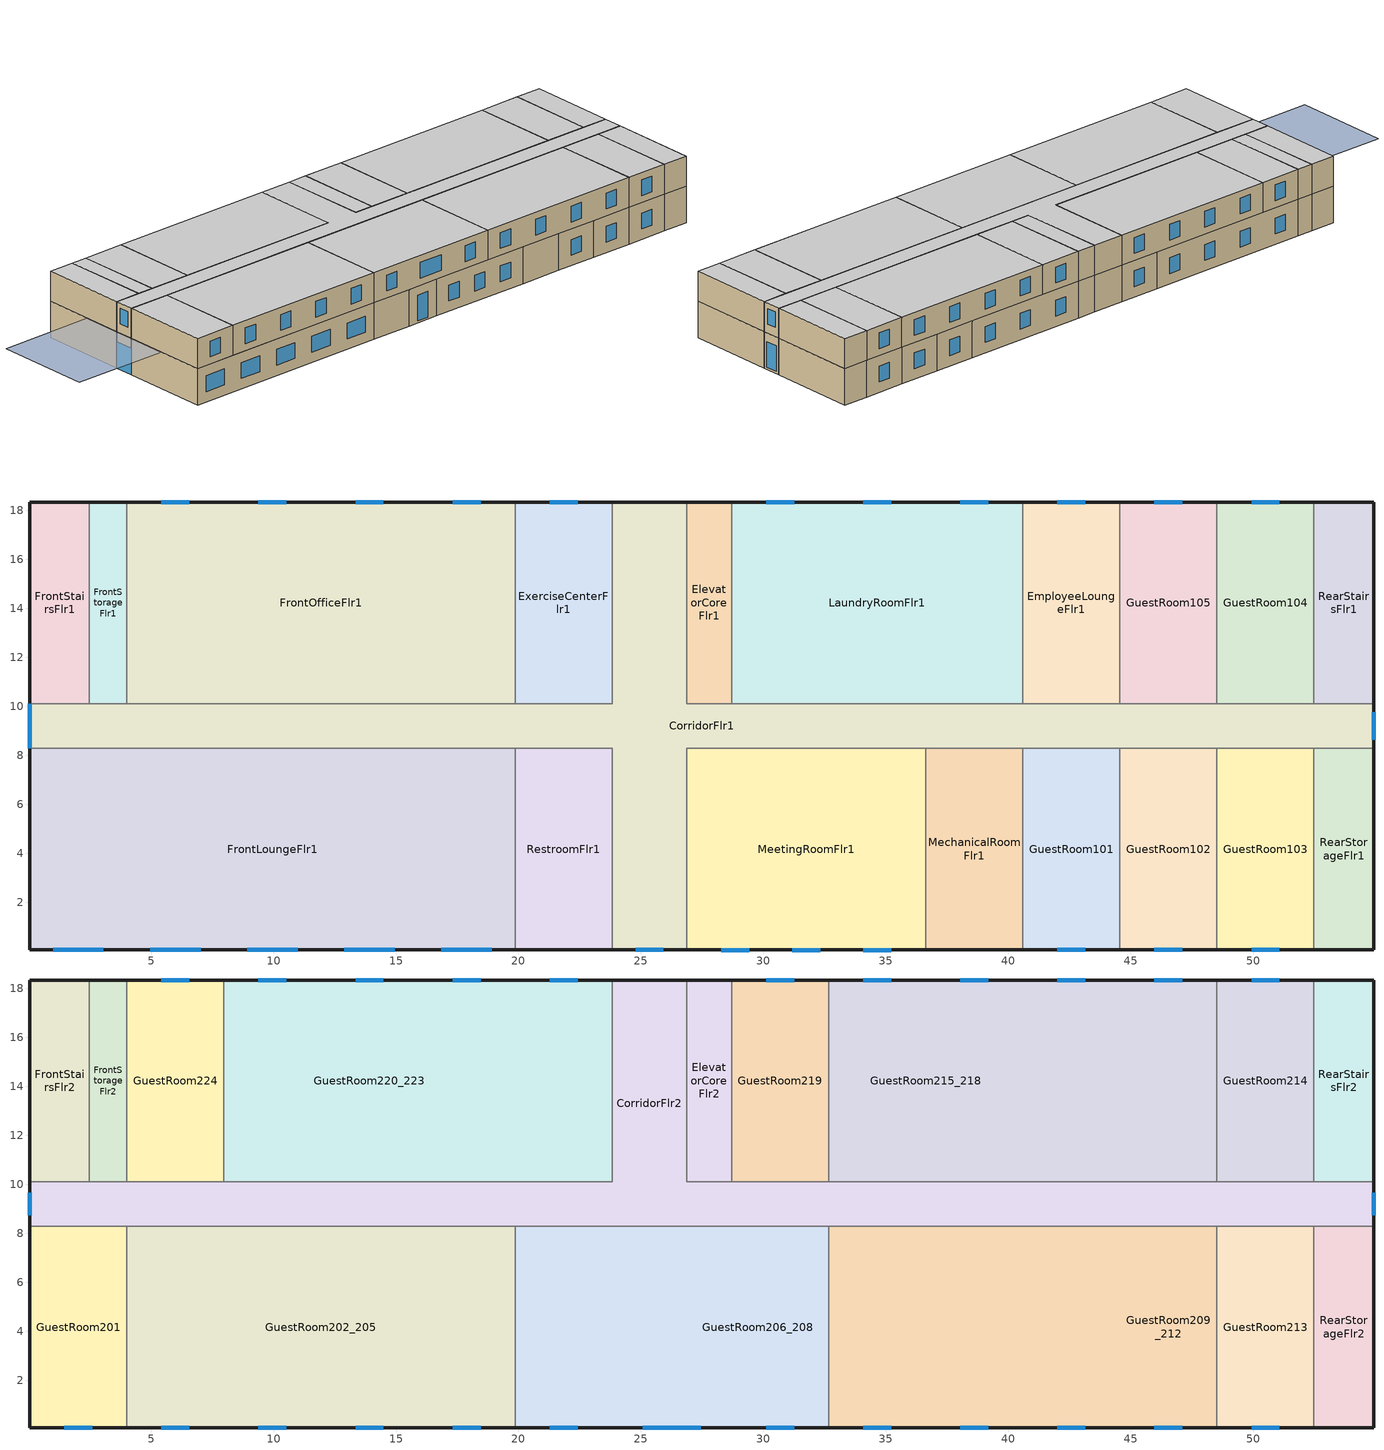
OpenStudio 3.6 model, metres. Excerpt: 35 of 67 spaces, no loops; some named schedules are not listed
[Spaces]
GuestRoom103
 floor foundation (BTAP-Grnd-Floor-Mass:U-0.678_std): 52.47,8.28 52.47,0.05 48.51,0.05 48.51,8.28 z0
 wall outside: 48.51,0.05 52.47,0.05 z0:3.35
 wall to CorridorFlr1: 52.47,8.28 48.51,8.28 z0:3.35
 wall to RearStorageFlr1: 52.47,0.05 52.47,8.28 z0:3.35
 wall to GuestRoom102: 48.51,8.28 48.51,0.05 z0:3.35
 window: 49.92,0.05 51.06,0.05 z0.95:2.4
FrontStorageFlr1
 floor foundation (BTAP-Grnd-Floor-Mass:U-0.678_std): 4.01,18.34 4.01,10.11 2.49,10.11 2.49,18.34 z0
 wall outside: 4.01,18.34 2.49,18.34 z0:3.35
 wall to FrontOfficeFlr1: 4.01,10.11 4.01,18.34 z0:3.35
 wall to CorridorFlr1: 2.49,10.11 4.01,10.11 z0:3.35
 wall to FrontStairsFlr1: 2.49,18.34 2.49,10.11 z0:3.35
CorridorFlr1
 floor foundation (BTAP-Grnd-Floor-Mass:U-0.678_std): 26.87,18.34 26.87,10.11 54.91,10.11 54.91,8.28 26.87,8.28 26.87,0.05 23.82,0.05 23.82,8.28 0.05,8.28 0.05,10.11 23.82,10.11 23.82,18.34 z0
 wall outside: 0.05,10.11 0.05,8.28 / 23.82,0.05 26.87,0.05 / 54.91,8.28 54.91,10.11 / 26.87,18.34 23.82,18.34 z0:3.35
 wall to RearStairsFlr1: 54.91,10.11 52.47,10.11 z0:3.35
 wall to FrontLoungeFlr1: 0.05,8.28 19.86,8.28 z0:3.35
 wall to GuestRoom104: 52.47,10.11 48.51,10.11 z0:3.35
 wall to LaundryRoomFlr1: 40.59,10.11 28.7,10.11 z0:3.35
 wall to MeetingRoomFlr1: 26.87,0.05 26.87,8.28 36.62,8.28 z0:3.35
 wall to ElevatorCoreFlr1: 28.7,10.11 26.87,10.11 26.87,18.34 z0:3.35
 wall to RestroomFlr1: 19.86,8.28 23.82,8.28 23.82,0.05 z0:3.35
 wall to GuestRoom102: 44.55,8.28 48.51,8.28 z0:3.35
 wall to FrontStairsFlr1: 2.49,10.11 0.05,10.11 z0:3.35
 wall to RearStorageFlr1: 52.47,8.28 54.91,8.28 z0:3.35
 wall to MechanicalRoomFlr1: 36.62,8.28 40.59,8.28 z0:3.35
 wall to ExerciseCenterFlr1: 23.82,18.34 23.82,10.11 19.86,10.11 z0:3.35
 wall to EmployeeLoungeFlr1: 44.55,10.11 40.59,10.11 z0:3.35
 wall to GuestRoom101: 40.59,8.28 44.55,8.28 z0:3.35
 wall to GuestRoom105: 48.51,10.11 44.55,10.11 z0:3.35
 wall to FrontOfficeFlr1: 19.86,10.11 4.01,10.11 z0:3.35
 window: 0.05,10.11 0.05,8.28 z0:2.44; 24.78,0.05 25.92,0.05 / 54.91,8.62 54.91,9.76 z0.19:2.55
MechanicalRoomFlr1
 floor foundation (BTAP-Grnd-Floor-Mass:U-0.678_std): 40.59,8.28 40.59,0.05 36.62,0.05 36.62,8.28 z0
 wall outside: 36.62,0.05 40.59,0.05 z0:3.35
 wall to GuestRoom101: 40.59,0.05 40.59,8.28 z0:3.35
 wall to MeetingRoomFlr1: 36.62,8.28 36.62,0.05 z0:3.35
FrontLoungeFlr1
 floor foundation (BTAP-Grnd-Floor-Mass:U-0.678_std): 19.86,8.28 19.86,0.05 0.05,0.05 0.05,8.28 z0
 wall outside: 0.05,8.28 0.05,0.05 19.86,0.05 z0:3.35
 wall to RestroomFlr1: 19.86,0.05 19.86,8.28 z0:3.35
 window: 16.85,0.05 18.91,0.05 / 12.89,0.05 14.94,0.05 / 8.93,0.05 10.98,0.05 / 1,0.05 3.06,0.05 / 4.97,0.05 7.02,0.05 z0.95:2.4
GuestRoom102
 floor foundation (BTAP-Grnd-Floor-Mass:U-0.678_std): 48.51,8.28 48.51,0.05 44.55,0.05 44.55,8.28 z0
 wall outside: 44.55,0.05 48.51,0.05 z0:3.35
 wall to GuestRoom101: 44.55,8.28 44.55,0.05 z0:3.35
 window: 45.96,0.05 47.1,0.05 z0.95:2.4
GuestRoom104
 floor foundation (BTAP-Grnd-Floor-Mass:U-0.678_std): 52.47,18.34 52.47,10.11 48.51,10.11 48.51,18.34 z0
 wall outside: 52.47,18.34 48.51,18.34 z0:3.35
 wall to GuestRoom105: 48.51,18.34 48.51,10.11 z0:3.35
 wall to RearStairsFlr1: 52.47,10.11 52.47,18.34 z0:3.35
 window: 51.06,18.34 49.92,18.34 z0.95:2.4
ExerciseCenterFlr1
 floor foundation (BTAP-Grnd-Floor-Mass:U-0.678_std): 23.82,18.34 23.82,10.11 19.86,10.11 19.86,18.34 z0
 wall outside: 23.82,18.34 19.86,18.34 z0:3.35
 wall to FrontOfficeFlr1: 19.86,18.34 19.86,10.11 z0:3.35
 window: 22.41,18.34 21.27,18.34 z0.95:2.4
FrontStairsFlr1
 floor foundation (BTAP-Grnd-Floor-Mass:U-0.678_std): 2.49,18.34 2.49,10.11 0.05,10.11 0.05,18.34 z0
 wall outside: 2.49,18.34 0.05,18.34 0.05,10.11 z0:3.35
RestroomFlr1
 floor foundation (BTAP-Grnd-Floor-Mass:U-0.678_std): 23.82,8.28 23.82,0.05 19.86,0.05 19.86,8.28 z0
 wall outside: 19.86,0.05 23.82,0.05 z0:3.35
MeetingRoomFlr1
 floor foundation (BTAP-Grnd-Floor-Mass:U-0.678_std): 36.62,8.28 36.62,0.05 26.87,0.05 26.87,8.28 z0
 wall outside: 26.87,0.05 36.62,0.05 z0:3.35
 window: 34.07,0.05 35.21,0.05 / 28.28,0.05 29.42,0.05 / 31.18,0.05 32.32,0.05 z0.95:2.4
LaundryRoomFlr1
 floor foundation (BTAP-Grnd-Floor-Mass:U-0.678_std): 40.59,18.34 40.59,10.11 28.7,10.11 28.7,18.34 z0
 wall outside: 40.59,18.34 28.7,18.34 z0:3.35
 wall to EmployeeLoungeFlr1: 40.59,10.11 40.59,18.34 z0:3.35
 wall to ElevatorCoreFlr1: 28.7,18.34 28.7,10.11 z0:3.35
 window: 39.18,18.34 38.04,18.34 / 31.25,18.34 30.11,18.34 / 35.21,18.34 34.07,18.34 z0.95:2.4
FrontOfficeFlr1
 floor foundation (BTAP-Grnd-Floor-Mass:U-0.678_std): 19.86,18.34 19.86,10.11 4.01,10.11 4.01,18.34 z0
 wall outside: 19.86,18.34 4.01,18.34 z0:3.35
 window: 14.49,18.34 13.35,18.34 / 10.52,18.34 9.39,18.34 / 18.45,18.34 17.31,18.34 / 6.56,18.34 5.42,18.34 z0.95:2.4
ElevatorCoreFlr1
 floor foundation (BTAP-Grnd-Floor-Mass:U-0.678_std): 28.7,18.34 28.7,10.11 26.87,10.11 26.87,18.34 z0
 wall outside: 28.7,18.34 26.87,18.34 z0:3.35
RearStairsFlr1
 floor foundation (BTAP-Grnd-Floor-Mass:U-0.678_std): 54.91,18.34 54.91,10.11 52.47,10.11 52.47,18.34 z0
 wall outside: 54.91,10.11 54.91,18.34 52.47,18.34 z0:3.35
EmployeeLoungeFlr1
 floor foundation (BTAP-Grnd-Floor-Mass:U-0.678_std): 44.55,18.34 44.55,10.11 40.59,10.11 40.59,18.34 z0
 wall outside: 44.55,18.34 40.59,18.34 z0:3.35
 wall to GuestRoom105: 44.55,10.11 44.55,18.34 z0:3.35
 window: 43.14,18.34 42,18.34 z0.95:2.4
RearStorageFlr1
 floor foundation (BTAP-Grnd-Floor-Mass:U-0.678_std): 54.91,8.28 54.91,0.05 52.47,0.05 52.47,8.28 z0
 wall outside: 52.47,0.05 54.91,0.05 54.91,8.28 z0:3.35
GuestRoom101
 floor foundation (BTAP-Grnd-Floor-Mass:U-0.678_std): 44.55,8.28 44.55,0.05 40.59,0.05 40.59,8.28 z0
 wall outside: 40.59,0.05 44.55,0.05 z0:3.35
 window: 42,0.05 43.14,0.05 z0.95:2.4
GuestRoom105
 floor foundation (BTAP-Grnd-Floor-Mass:U-0.678_std): 48.51,18.34 48.51,10.11 44.55,10.11 44.55,18.34 z0
 wall outside: 48.51,18.34 44.55,18.34 z0:3.35
 window: 47.1,18.34 45.96,18.34 z0.95:2.4
CorridorFlr2
 floor to CorridorFlr1: 26.87,18.34 26.87,10.11 54.91,10.11 54.91,8.28 0.05,8.28 0.05,10.11 23.82,10.11 23.82,18.34 z3.35
 wall outside: 0.05,10.11 0.05,8.28 / 54.91,8.28 54.91,10.11 / 26.87,18.34 23.82,18.34 z3.35:6.1
 wall to GuestRoom201: 0.05,8.28 4.01,8.28 z3.35:6.1
 wall to GuestRoom213: 48.51,8.28 52.47,8.28 z3.35:6.1
 wall to GuestRoom219: 32.66,10.11 28.7,10.11 z3.35:6.1
 wall to GuestRoom209_212: 32.66,8.28 48.51,8.28 z3.35:6.1
 wall to FrontStorageFlr2: 4.01,10.11 2.49,10.11 z3.35:6.1
 wall to RearStairsFlr2: 54.91,10.11 52.47,10.11 z3.35:6.1
 wall to ElevatorCoreFlr2: 28.7,10.11 26.87,10.11 26.87,18.34 z3.35:6.1
 wall to GuestRoom215_218: 48.51,10.11 32.66,10.11 z3.35:6.1
 wall to RearStorageFlr2: 52.47,8.28 54.91,8.28 z3.35:6.1
 wall to FrontStairsFlr2: 2.49,10.11 0.05,10.11 z3.35:6.1
 wall to GuestRoom206_208: 19.86,8.28 32.66,8.28 z3.35:6.1
 wall to GuestRoom220_223: 23.82,18.34 23.82,10.11 7.97,10.11 z3.35:6.1
 wall to GuestRoom202_205: 4.01,8.28 19.86,8.28 z3.35:6.1
 wall to GuestRoom224: 7.97,10.11 4.01,10.11 z3.35:6.1
 wall to GuestRoom214: 52.47,10.11 48.51,10.11 z3.35:6.1
 window: 0.05,9.66 0.05,8.73 / 54.91,8.73 54.91,9.66 z4.19:5.61
 ceiling to CorridorFlr3: 54.91,8.28 54.91,10.11 26.87,10.11 26.87,18.34 23.82,18.34 23.82,10.11 0.05,10.11 0.05,8.28 z6.1
GuestRoom201
 floor to FrontLoungeFlr1: 4.01,8.28 4.01,0.05 0.05,0.05 0.05,8.28 z3.35
 wall outside: 0.05,8.28 0.05,0.05 4.01,0.05 z3.35:6.1
 wall to GuestRoom202_205: 4.01,0.05 4.01,8.28 z3.35:6.1
 window: 1.46,0.05 2.6,0.05 z4:5.45
 ceiling to GuestRoom301: 4.01,0.05 4.01,8.28 0.05,8.28 0.05,0.05 z6.1
GuestRoom220_223
 floor to FrontOfficeFlr1: 19.86,18.34 19.86,10.11 7.97,10.11 7.97,18.34 z3.35
 floor to ExerciseCenterFlr1: 23.82,18.34 23.82,10.11 19.86,10.11 19.86,18.34 z3.35
 wall outside: 23.82,18.34 7.97,18.34 z3.35:6.1
 wall to GuestRoom224: 7.97,18.34 7.97,10.11 z3.35:6.1
 window: 22.41,18.34 21.27,18.34 / 18.45,18.34 17.31,18.34 / 14.49,18.34 13.35,18.34 / 10.52,18.34 9.39,18.34 z4:5.45
 ceiling to GuestRoom320_323: 23.82,10.11 23.82,18.34 7.97,18.34 7.97,10.11 z6.1
GuestRoom202_205
 floor to FrontLoungeFlr1: 19.86,8.28 19.86,0.05 4.01,0.05 4.01,8.28 z3.35
 wall outside: 4.01,0.05 19.86,0.05 z3.35:6.1
 wall to GuestRoom206_208: 19.86,0.05 19.86,8.28 z3.35:6.1
 window: 17.31,0.05 18.45,0.05 / 9.39,0.05 10.52,0.05 / 13.35,0.05 14.49,0.05 / 5.42,0.05 6.56,0.05 z4:5.45
 ceiling to GuestRoom302_305: 19.86,0.05 19.86,8.28 4.01,8.28 4.01,0.05 z6.1
GuestRoom219
 floor to LaundryRoomFlr1: 32.66,18.34 32.66,10.11 28.7,10.11 28.7,18.34 z3.35
 wall outside: 32.66,18.34 28.7,18.34 z3.35:6.1
 wall to GuestRoom215_218: 32.66,10.11 32.66,18.34 z3.35:6.1
 wall to ElevatorCoreFlr2: 28.7,18.34 28.7,10.11 z3.35:6.1
 window: 31.25,18.34 30.11,18.34 z4:5.45
 ceiling to GuestRoom319: 32.66,10.11 32.66,18.34 28.7,18.34 28.7,10.11 z6.1
GuestRoom215_218
 floor to EmployeeLoungeFlr1: 44.55,18.34 44.55,10.11 40.59,10.11 40.59,18.34 z3.35
 floor to LaundryRoomFlr1: 40.59,18.34 40.59,10.11 32.66,10.11 32.66,18.34 z3.35
 floor to GuestRoom105: 48.51,18.34 48.51,10.11 44.55,10.11 44.55,18.34 z3.35
 wall outside: 48.51,18.34 32.66,18.34 z3.35:6.1
 wall to GuestRoom214: 48.51,10.11 48.51,18.34 z3.35:6.1
 window: 43.14,18.34 42,18.34 / 39.18,18.34 38.04,18.34 / 47.1,18.34 45.96,18.34 / 35.21,18.34 34.07,18.34 z4:5.45
 ceiling to GuestRoom315_318: 48.51,10.11 48.51,18.34 32.66,18.34 32.66,10.11 z6.1
GuestRoom213
 floor to GuestRoom103: 52.47,8.28 52.47,0.05 48.51,0.05 48.51,8.28 z3.35
 wall outside: 48.51,0.05 52.47,0.05 z3.35:6.1
 wall to GuestRoom209_212: 48.51,8.28 48.51,0.05 z3.35:6.1
 wall to RearStorageFlr2: 52.47,0.05 52.47,8.28 z3.35:6.1
 window: 49.92,0.05 51.06,0.05 z4:5.45
 ceiling to GuestRoom313: 52.47,0.05 52.47,8.28 48.51,8.28 48.51,0.05 z6.1
FrontStorageFlr2
 floor to FrontStorageFlr1: 4.01,18.34 4.01,10.11 2.49,10.11 2.49,18.34 z3.35
 wall outside: 4.01,18.34 2.49,18.34 z3.35:6.1
 wall to FrontStairsFlr2: 2.49,18.34 2.49,10.11 z3.35:6.1
 wall to GuestRoom224: 4.01,10.11 4.01,18.34 z3.35:6.1
 ceiling to FrontStorageFlr3: 4.01,10.11 4.01,18.34 2.49,18.34 2.49,10.11 z6.1
GuestRoom206_208
 floor to RestroomFlr1: 23.82,8.28 23.82,0.05 19.86,0.05 19.86,8.28 z3.35
 floor to CorridorFlr1: 26.87,8.28 26.87,0.05 23.82,0.05 23.82,8.28 z3.35
 floor to MeetingRoomFlr1: 32.66,8.28 32.66,0.05 26.87,0.05 26.87,8.28 z3.35
 wall outside: 19.86,0.05 32.66,0.05 z3.35:6.1
 wall to GuestRoom209_212: 32.66,0.05 32.66,8.28 z3.35:6.1
 window: 25.08,0.05 27.44,0.05 / 21.27,0.05 22.41,0.05 / 30.11,0.05 31.25,0.05 z4:5.45
 ceiling to GuestRoom306_308: 32.66,0.05 32.66,8.28 19.86,8.28 19.86,0.05 z6.1
RearStorageFlr2
 floor to RearStorageFlr1: 54.91,8.28 54.91,0.05 52.47,0.05 52.47,8.28 z3.35
 wall outside: 52.47,0.05 54.91,0.05 54.91,8.28 z3.35:6.1
 ceiling to RearStorageFlr3: 54.91,0.05 54.91,8.28 52.47,8.28 52.47,0.05 z6.1
ElevatorCoreFlr2
 floor to ElevatorCoreFlr1: 28.7,18.34 28.7,10.11 26.87,10.11 26.87,18.34 z3.35
 wall outside: 28.7,18.34 26.87,18.34 z3.35:6.1
 ceiling to ElevatorCoreFlr3: 28.7,10.11 28.7,18.34 26.87,18.34 26.87,10.11 z6.1
GuestRoom224
 floor to FrontOfficeFlr1: 7.97,18.34 7.97,10.11 4.01,10.11 4.01,18.34 z3.35
 wall outside: 7.97,18.34 4.01,18.34 z3.35:6.1
 window: 6.56,18.34 5.42,18.34 z4:5.45
 ceiling to GuestRoom324: 7.97,10.11 7.97,18.34 4.01,18.34 4.01,10.11 z6.1
RearStairsFlr2
 floor to RearStairsFlr1: 54.91,18.34 54.91,10.11 52.47,10.11 52.47,18.34 z3.35
 wall outside: 54.91,10.11 54.91,18.34 52.47,18.34 z3.35:6.1
 wall to GuestRoom214: 52.47,18.34 52.47,10.11 z3.35:6.1
 ceiling to RearStairsFlr3: 54.91,10.11 54.91,18.34 52.47,18.34 52.47,10.11 z6.1
FrontStairsFlr2
 floor to FrontStairsFlr1: 2.49,18.34 2.49,10.11 0.05,10.11 0.05,18.34 z3.35
 wall outside: 2.49,18.34 0.05,18.34 0.05,10.11 z3.35:6.1
 ceiling to FrontStairsFlr3: 2.49,10.11 2.49,18.34 0.05,18.34 0.05,10.11 z6.1
GuestRoom209_212
 floor to GuestRoom102: 48.51,8.28 48.51,0.05 44.55,0.05 44.55,8.28 z3.35
 floor to GuestRoom101: 44.55,8.28 44.55,0.05 40.59,0.05 40.59,8.28 z3.35
 floor to MeetingRoomFlr1: 36.62,8.28 36.62,0.05 32.66,0.05 32.66,8.28 z3.35
 floor to MechanicalRoomFlr1: 40.59,8.28 40.59,0.05 36.62,0.05 36.62,8.28 z3.35
 wall outside: 32.66,0.05 48.51,0.05 z3.35:6.1
 window: 34.07,0.05 35.21,0.05 / 38.04,0.05 39.18,0.05 / 45.96,0.05 47.1,0.05 / 42,0.05 43.14,0.05 z4:5.45
 ceiling to GuestRoom309_312: 48.51,0.05 48.51,8.28 32.66,8.28 32.66,0.05 z6.1
GuestRoom214
 floor to GuestRoom104: 52.47,18.34 52.47,10.11 48.51,10.11 48.51,18.34 z3.35
 wall outside: 52.47,18.34 48.51,18.34 z3.35:6.1
 window: 51.06,18.34 49.92,18.34 z4:5.45
 ceiling to GuestRoom314: 52.47,10.11 52.47,18.34 48.51,18.34 48.51,10.11 z6.1
shading: 0,4.57 0,13.72 -9.14,13.72 -9.14,4.57 z3.35
[Site]
Calgary Intl AP_AB_CAN: Latitude {deg}=51.114; Longitude {deg}=-114.02; Time Zone {hr}=-7; Elevation {m}=1084.1; Terrain=Suburbs
[Building]
SmallHotel: North Axis {deg}=180; Default Construction Set=BTAP-Mass at hdd = 5000.0; Standards Number of Stories=4; Standards Number of Above Ground Stories=4; Standards Template=BTAPPRE1980; Standards Building Type=SmallHotel
[Site:WaterMainsTemperature]
Calculation Method=Correlation; Annual Average Outdoor Air Temperature {C}=5; Maximum Difference In Monthly Average Outdoor Air Temperatures {deltaC}=23.3
[Site:GroundTemperature:BuildingSurface]
19.527, 19.502, 19.536, 19.598, 20.002, 21.64, 22.225, 22.375, 21.449, 20.121, 19.802, 19.633
[SizingPeriod:DesignDay] Barometric Pressure {Pa}=88961; Rain Indicator=No; Snow Indicator=No; Day of Month=21; Daylight Saving Time Indicator=No; Humidity Condition Type=Wetbulb; Dry-Bulb Temperature Range Modifier Type=DefaultMultipliers
Name | Maximum Dry-Bulb Temperature {C} | Daily Dry-Bulb Temperature Range {deltaC} | Wind Speed {m/s} | Wind Direction {deg} | Month | Day Type | Wetbulb or DewPoint at Maximum Dry-Bulb {C} | Solar Model Indicator | ASHRAE Clear Sky Optical Depth for Beam Irradiance | ASHRAE Clear Sky Optical Depth for Diffuse Irradiance | Sky Clearness
Calgary Intl AP Ann Clg .4% Condns DB=>MWB | 28.5 | 12.1 | 4.5 | 160 | 7 | SummerDesignDay | 16.1 | ASHRAETau | 0.339 | 2.421
Calgary Intl AP Ann Htg 99.6% Condns DB | -28.5 | 0 | 2.9 | 200 | 1 | WinterDesignDay | -28.5 | ASHRAEClearSky |  |  | 0
[Material:NoMass] Roughness=Smooth; Thermal Absorptance=0.9; Solar Absorptance=0.7
Name | Thermal Resistance {m2-K/W} | Visible Absorptance
Typical Carpet Pad; Typical Carpet Pad 1 | 0.21648 | 0.8
Typical Insulation 1 | 0.00118045 | 0.7
Typical Insulation 2 | 1.02439 | 0.7
Typical Insulation 3 | 4.40527 | 0.7
Typical Carpet Pad 2; Typical Carpet Pad 3; Typical Carpet Pad 4 | 1.40895 | 0.8
Typical Insulation 4 | 0.338965 | 0.7
Typical Insulation 5 | 0.338983 | 0.7
[Material]
Name | Roughness | Thickness {m} | Conductivity {W/m-K} | Density {kg/m3} | Specific Heat {J/kg-K} | Thermal Absorptance | Solar Absorptance | Visible Absorptance
G05 25mm wood | MediumSmooth | 0.0254 | 0.15 | 608 | 1630 | 0.9 | 0.5 | 0.5
100mm Normalweight concrete floor 1 | MediumSmooth | 0.1016 | 2.31 | 2322 | 832
G01 13mm gypsum board 1 | Smooth | 0.0127 | 0.16 | 800 | 1090 | 0.9 | 0.7 | 0.5
4 in. Normalweight Concrete Floor 1 | MediumRough | 0.1016 | 2.31 | 2322 | 832 | 0.9 | 0.7 | 0.7
1IN Stucco 1 | Smooth | 0.0253 | 0.6918 | 1858 | 837 | 0.9 | 0.7 | 0.92
8IN CONCRETE HW RefBldg 1 | Rough | 0.2032 | 1.311 | 2240 | 836.8 | 0.9 | 0.7 | 0.7
1/2IN Gypsum 1 | Smooth | 0.0127 | 0.16 | 784.9 | 830 | 0.9 | 0.4 | 0.4
Metal Roof Surface 1; F08 Metal surface 1 | Smooth | 0.0008 | 45.28 | 7824 | 500 | 0.9 | 0.7 | 0.7
6 in. Normalweight Concrete Floor 1; 6 in. Normalweight Concrete Floor 2; 6 in. Normalweight Concrete Floor 3 | MediumRough | 0.1524 | 2.31 | 2322 | 832 | 0.9 | 0.7 | 0.7
Expanded Polystyrene | MediumSmooth | 0.0408596 | 0.029 | 29 | 1210
[Construction]
BTAP-Int-Partition; BTAP-Int-Door: G05 25mm wood
BTAP-Int-Floor: 100mm Normalweight concrete floor 1, Typical Carpet Pad
BTAP-Int-Wall: G01 13mm gypsum board 1, G01 13mm gypsum board 1
BTAP-Int-Ceiling: Typical Carpet Pad, 100mm Normalweight concrete floor 1
BTAP-Int-Window: SimpleGlazing
BTAP-Ext-Floor-Mass:U-3.822: Typical Insulation 1, 4 in. Normalweight Concrete Floor 1, Typical Carpet Pad 1
BTAP-Ext-Wall-Mass:U-0.772: 1IN Stucco 1, 8IN CONCRETE HW RefBldg 1, Typical Insulation 2, 1/2IN Gypsum 1
BTAP-Ext-Roof-Metal:U-0.227: Metal Roof Surface 1, Typical Insulation 3
BTAP-Grnd-Floor-Mass:U-0.678: 6 in. Normalweight Concrete Floor 1, Typical Carpet Pad 2
BTAP-Grnd-Wall-Mass:U-0.678: 6 in. Normalweight Concrete Floor 2, Typical Carpet Pad 3
BTAP-Grnd-Roof-Mass:U-0.678: 6 in. Normalweight Concrete Floor 3, Typical Carpet Pad 4
BTAP-Ext-FixedWindow:U=0.295 SHGC=0.490; BTAP-Ext-GlassDoors:U=0.295 SHGC=0.490; BTAP-Ext-Skylights:U=0.295 SHGC=0.490; BTAP-Ext-DaylightDomes:U=0.295 SHGC=0.490; BTAP-Ext-DaylightDiffuser:U=0.295 SHGC=0.490: SimpleGlazing:U=0.295 SHGC=0.490
BTAP-Ext-Door:U-2.95: F08 Metal surface 1, Typical Insulation 4
BTAP-Ext-OverHeadDoor:U-2.95: Typical Insulation 5
BTAP-Grnd-Floor-Mass:U-0.678_std: 6 in. Normalweight Concrete Floor 1, Expanded Polystyrene
[DefaultConstructionSet]
BTAP-Mass at hdd = 5000.0: Default Exterior Surface Constructions=BTAP-Mass at hdd = 5000.0; Default Interior Surface Constructions=Default Surface Constructions 2; Default Ground Contact Surface Constructions=BTAP-Mass at hdd = 5000.0 1; Default Exterior SubSurface Constructions=BTAP-Mass at hdd = 5000.0; Default Interior SubSurface Constructions=Default Sub Surface Constructions 2; Interior Partition Construction=BTAP-Int-Partition
[DefaultSurfaceConstructions]
Name | Floor Construction | Wall Construction | Roof Ceiling Construction
Default Surface Constructions 2 | BTAP-Int-Floor | BTAP-Int-Wall | BTAP-Int-Ceiling
BTAP-Mass at hdd = 5000.0 | BTAP-Ext-Floor-Mass:U-3.822 | BTAP-Ext-Wall-Mass:U-0.772 | BTAP-Ext-Roof-Metal:U-0.227
BTAP-Mass at hdd = 5000.0 1 | BTAP-Grnd-Floor-Mass:U-0.678 | BTAP-Grnd-Wall-Mass:U-0.678 | BTAP-Grnd-Roof-Mass:U-0.678
[DefaultSubSurfaceConstructions]
Name | Fixed Window Construction | Operable Window Construction | Door Construction | Glass Door Construction | Overhead Door Construction | Skylight Construction | Tubular Daylight Dome Construction | Tubular Daylight Diffuser Construction
Default Sub Surface Constructions 2 | BTAP-Int-Window | BTAP-Int-Window | BTAP-Int-Door
BTAP-Mass at hdd = 5000.0 | BTAP-Ext-FixedWindow:U=0.295 SHGC=0.490 | BTAP-Ext-FixedWindow:U=0.295 SHGC=0.490 | BTAP-Ext-Door:U-2.95 | BTAP-Ext-GlassDoors:U=0.295 SHGC=0.490 | BTAP-Ext-OverHeadDoor:U-2.95 | BTAP-Ext-Skylights:U=0.295 SHGC=0.490 | BTAP-Ext-DaylightDomes:U=0.295 SHGC=0.490 | BTAP-Ext-DaylightDiffuser:U=0.295 SHGC=0.490
[WindowMaterial:SimpleGlazingSystem] Solar Heat Gain Coefficient=0.49; Visible Transmittance=0.21
Name | U-Factor {W/m2-K}
SimpleGlazing | 2.2
SimpleGlazing:U=0.295 SHGC=0.490 | 2.95
[Space] Volume {m3}=Autocalculate
Name | Space Type | Building Story | Thermal Zone
GuestRoom103 | Space Function Hway lodging - rooms | BuildingStory1 | DU_BT=Space Function_ST=Hway lodging - rooms_FL=BuildingStory1_SCHF
GuestRoom209_212 | Space Function Hway lodging - rooms | BuildingStory2 | DU_BT=Space Function_ST=Hway lodging - rooms_FL=BuildingStory2_SCHF 3
CorridorFlr2 | Space Function Corr. >= 2.4m wide-sch-F | BuildingStory2 | WILD_ST=Corr. >= 2.4m wide-sch-F_FL=BuildingStory2_SCH=F
FrontStairsFlr2 | Space Function Stairway-sch-F | BuildingStory2 | WILD_ST=Stairway-sch-F_FL=BuildingStory2_SCH=F 1
FrontStorageFlr1 | Space Function Storage area - occsens | BuildingStory1 | ALL_ST=Storage area - occsens_FL=BuildingStory1_SCH=E 1
GuestRoom105 | Space Function Hway lodging - rooms | BuildingStory1 | DU_BT=Space Function_ST=Hway lodging - rooms_FL=BuildingStory1_SCHF 1
CorridorFlr1 | Space Function Corr. >= 2.4m wide-sch-F | BuildingStory1 | WILD_ST=Corr. >= 2.4m wide-sch-F_FL=BuildingStory1_SCH=F 1
GuestRoom224 | Space Function Hway lodging - rooms | BuildingStory2 | DU_BT=Space Function_ST=Hway lodging - rooms_FL=BuildingStory2_SCHF 2
MechanicalRoomFlr1 | Space Function Electrical/Mechanical-sch-F | BuildingStory1 | WILD_ST=Electrical/Mechanical-sch-F_FL=BuildingStory1_SCH=F
GuestRoom215_218 | Space Function Hway lodging - rooms | BuildingStory2 | DU_BT=Space Function_ST=Hway lodging - rooms_FL=BuildingStory2_SCHF 1
GuestRoom201 | Space Function Hway lodging - rooms | BuildingStory2 | DU_BT=Space Function_ST=Hway lodging - rooms_FL=BuildingStory2_SCHF 6
ElevatorCoreFlr1 | Space Function Corr. >= 2.4m wide-sch-F | BuildingStory1 | WILD_ST=Corr. >= 2.4m wide-sch-F_FL=BuildingStory1_SCH=F
GuestRoom220_223 | Space Function Hway lodging - rooms | BuildingStory2 | DU_BT=Space Function_ST=Hway lodging - rooms_FL=BuildingStory2_SCHF 4
FrontLoungeFlr1 | Space Function Hotel/Motel - lobby | BuildingStory1 | ALL_ST=Hotel/Motel - lobby_FL=BuildingStory1_SCH=H
GuestRoom101 | Space Function Hway lodging - rooms | BuildingStory1 | DU_BT=Space Function_ST=Hway lodging - rooms_FL=BuildingStory1_SCHF 2
GuestRoom102 | Space Function Hway lodging - rooms | BuildingStory1 | DU_BT=Space Function_ST=Hway lodging - rooms_FL=BuildingStory1_SCHF 3
GuestRoom202_205 | Space Function Hway lodging - rooms | BuildingStory2 | DU_BT=Space Function_ST=Hway lodging - rooms_FL=BuildingStory2_SCHF 5
GuestRoom104 | Space Function Hway lodging - rooms | BuildingStory1 | DU_BT=Space Function_ST=Hway lodging - rooms_FL=BuildingStory1_SCHF 4
ExerciseCenterFlr1 | Space Function Gym - fitness | BuildingStory1 | ALL_ST=Gym - fitness_FL=BuildingStory1_SCH=B
FrontStairsFlr1 | Space Function Stairway-sch-F | BuildingStory1 | WILD_ST=Stairway-sch-F_FL=BuildingStory1_SCH=F
RestroomFlr1 | Space Function Washroom-sch-F | BuildingStory1 | WET_ST=Washroom-sch-F_FL=BuildingStory1_SCHF
GuestRoom219 | Space Function Hway lodging - rooms | BuildingStory2 | DU_BT=Space Function_ST=Hway lodging - rooms_FL=BuildingStory2_SCHF 7
GuestRoom213 | Space Function Hway lodging - rooms | BuildingStory2 | DU_BT=Space Function_ST=Hway lodging - rooms_FL=BuildingStory2_SCHF 8
MeetingRoomFlr1 | Space Function Conf./meet./multi-purpose | BuildingStory1 | ALL_ST=Conf./meet./multi-purpose_FL=BuildingStory1_SCH=C
RearStorageFlr2 | Space Function Storage area - occsens | BuildingStory2 | ALL_ST=Storage area - occsens_FL=BuildingStory2_SCH=E
FrontStorageFlr2 | Space Function Storage area - occsens | BuildingStory2 | ALL_ST=Storage area - occsens_FL=BuildingStory2_SCH=E 1
RearStairsFlr1 | Space Function Stairway-sch-F | BuildingStory1 | WILD_ST=Stairway-sch-F_FL=BuildingStory1_SCH=F 1
GuestRoom206_208 | Space Function Hway lodging - rooms | BuildingStory2 | DU_BT=Space Function_ST=Hway lodging - rooms_FL=BuildingStory2_SCHF 9
ElevatorCoreFlr2 | Space Function Corr. >= 2.4m wide-sch-F | BuildingStory2 | WILD_ST=Corr. >= 2.4m wide-sch-F_FL=BuildingStory2_SCH=F 1
RearStorageFlr1 | Space Function Storage area - occsens | BuildingStory1 | ALL_ST=Storage area - occsens_FL=BuildingStory1_SCH=E 2
LaundryRoomFlr1 | Space Function Storage area - occsens | BuildingStory1 | ALL_ST=Storage area - occsens_FL=BuildingStory1_SCH=E
FrontOfficeFlr1 | Space Function Office - enclosed | BuildingStory1 | ALL_ST=Office - enclosed_FL=BuildingStory1_SCH=A
EmployeeLoungeFlr1 | Space Function Lounge/recreation | BuildingStory1 | ALL_ST=Lounge/recreation_FL=BuildingStory1_SCH=B
RearStairsFlr2 | Space Function Stairway-sch-F | BuildingStory2 | WILD_ST=Stairway-sch-F_FL=BuildingStory2_SCH=F
GuestRoom214 | Space Function Hway lodging - rooms | BuildingStory2 | DU_BT=Space Function_ST=Hway lodging - rooms_FL=BuildingStory2_SCHF
[BuildingStory]
BuildingStory1; BuildingStory2
[SpaceType] Standards Building Type=Space Function
Name | Default Schedule Set | Design Specification Outdoor Air Object | Standards Space Type
Space Function Conf./meet./multi-purpose | Space Function Conf./meet./multi-purpose Schedule Set | Space Function Conf./meet./multi-purpose Ventilation | Conf./meet./multi-purpose
Space Function Corr. >= 2.4m wide-sch-F | Space Function Corr. >= 2.4m wide-sch-F Schedule Set | Space Function Corr. >= 2.4m wide-sch-F Ventilation | Corr. >= 2.4m wide-sch-F
Space Function Lounge/recreation | Space Function Lounge/recreation Schedule Set | Space Function Lounge/recreation Ventilation | Lounge/recreation
Space Function Gym - fitness | Space Function Gym - fitness Schedule Set | Space Function Gym - fitness Ventilation | Gym - fitness
Space Function Hotel/Motel - lobby | Space Function Hotel/Motel - lobby Schedule Set | Space Function Hotel/Motel - lobby Ventilation | Hotel/Motel - lobby
Space Function Office - enclosed | Space Function Office - enclosed Schedule Set | Space Function Office - enclosed Ventilation | Office - enclosed
Space Function Stairway-sch-F | Space Function Stairway-sch-F Schedule Set | Space Function Stairway-sch-F Ventilation | Stairway-sch-F
Space Function Storage area - occsens | Space Function Storage area - occsens Schedule Set | Space Function Storage area - occsens Ventilation | Storage area - occsens
Space Function Hway lodging - rooms | Space Function Hway lodging - rooms Schedule Set | Space Function Hway lodging - rooms Ventilation | Hway lodging - rooms
Space Function Electrical/Mechanical-sch-F | Space Function Electrical/Mechanical-sch-F Schedule Set | Space Function Electrical/Mechanical-sch-F Ventilation | Electrical/Mechanical-sch-F
Space Function Washroom-sch-F | Space Function Washroom-sch-F Schedule Set | Space Function Washroom-sch-F Ventilation | Washroom-sch-F
[People:Definition] Number of People Calculation Method=People/Area; Fraction Radiant=0.3
Name | People per Space Floor Area {person/m2}
Space Function Conf./meet./multi-purpose People Definition; Space Function Gym - fitness People Definition | 0.199993
Space Function Corr. >= 2.4m wide-sch-F People Definition; Space Function Storage area - occsens People Definition | 0.0100104
Space Function Electrical/Mechanical-sch-F People Definition; Space Function Stairway-sch-F People Definition | 0.0049514
Space Function Hotel/Motel - lobby People Definition; Space Function Lounge/recreation People Definition | 0.0999967
Space Function Hway lodging - rooms People Definition | 0.0400417
Space Function Office - enclosed People Definition | 0.0500522
Space Function Washroom-sch-F People Definition | 0.0333681
[People] Work Efficiency Schedule=Work Efficiency Schedule; Clothing Insulation Schedule=Clothing Schedule; Air Velocity Schedule=Air Velocity Schedule; Multiplier=1
Name | People Definition | Space or SpaceType
Space Function Conf./meet./multi-purpose People | Space Function Conf./meet./multi-purpose People Definition | Space Function Conf./meet./multi-purpose
Space Function Corr. >= 2.4m wide-sch-F People | Space Function Corr. >= 2.4m wide-sch-F People Definition | Space Function Corr. >= 2.4m wide-sch-F
Space Function Electrical/Mechanical-sch-F People | Space Function Electrical/Mechanical-sch-F People Definition | Space Function Electrical/Mechanical-sch-F
Space Function Gym - fitness People | Space Function Gym - fitness People Definition | Space Function Gym - fitness
Space Function Hotel/Motel - lobby People | Space Function Hotel/Motel - lobby People Definition | Space Function Hotel/Motel - lobby
Space Function Hway lodging - rooms People | Space Function Hway lodging - rooms People Definition | Space Function Hway lodging - rooms
Space Function Lounge/recreation People | Space Function Lounge/recreation People Definition | Space Function Lounge/recreation
Space Function Office - enclosed People | Space Function Office - enclosed People Definition | Space Function Office - enclosed
Space Function Stairway-sch-F People | Space Function Stairway-sch-F People Definition | Space Function Stairway-sch-F
Space Function Storage area - occsens People | Space Function Storage area - occsens People Definition | Space Function Storage area - occsens
Space Function Washroom-sch-F People | Space Function Washroom-sch-F People Definition | Space Function Washroom-sch-F
[Lights:Definition] Design Level Calculation Method=Watts/Area; Fraction Radiant=0.5; Fraction Visible=0.2
Name | Watts per Space Floor Area {W/m2}
Space Function Conf./meet./multi-purpose Lights Definition | 11.8799
Space Function Corr. >= 2.4m wide-sch-F Lights Definition | 7.09994
Space Function Electrical/Mechanical-sch-F Lights Definition | 13.2999
Space Function Gym - fitness Lights Definition | 9.79992
Space Function Hotel/Motel - lobby Lights Definition | 11.3999
Space Function Hway lodging - rooms Lights Definition | 8.09993
Space Function Lounge/recreation Lights Definition | 8.45993
Space Function Office - enclosed Lights Definition | 11.8999
Space Function Stairway-sch-F Lights Definition | 7.39994
Space Function Storage area - occsens Lights Definition | 6.11995
Space Function Washroom-sch-F Lights Definition | 9.44992
[Lights] Fraction Replaceable=1
Name | Lights Definition | Space or SpaceType
Space Function Conf./meet./multi-purpose Lights | Space Function Conf./meet./multi-purpose Lights Definition | Space Function Conf./meet./multi-purpose
Space Function Corr. >= 2.4m wide-sch-F Lights | Space Function Corr. >= 2.4m wide-sch-F Lights Definition | Space Function Corr. >= 2.4m wide-sch-F
Space Function Electrical/Mechanical-sch-F Lights | Space Function Electrical/Mechanical-sch-F Lights Definition | Space Function Electrical/Mechanical-sch-F
Space Function Gym - fitness Lights | Space Function Gym - fitness Lights Definition | Space Function Gym - fitness
Space Function Hotel/Motel - lobby Lights | Space Function Hotel/Motel - lobby Lights Definition | Space Function Hotel/Motel - lobby
Space Function Hway lodging - rooms Lights | Space Function Hway lodging - rooms Lights Definition | Space Function Hway lodging - rooms
Space Function Lounge/recreation Lights | Space Function Lounge/recreation Lights Definition | Space Function Lounge/recreation
Space Function Office - enclosed Lights | Space Function Office - enclosed Lights Definition | Space Function Office - enclosed
Space Function Stairway-sch-F Lights | Space Function Stairway-sch-F Lights Definition | Space Function Stairway-sch-F
Space Function Storage area - occsens Lights | Space Function Storage area - occsens Lights Definition | Space Function Storage area - occsens
Space Function Washroom-sch-F Lights | Space Function Washroom-sch-F Lights Definition | Space Function Washroom-sch-F
[ElectricEquipment:Definition] Design Level Calculation Method=Watts/Area; Fraction Radiant=0.5
Name | Watts per Space Floor Area {W/m2}
Space Function Conf./meet./multi-purpose Elec Equip Definition; Space Function Electrical/Mechanical-sch-F Elec Equip Definition; Space Function Gym - fitness Elec Equip Definition; Space Function Lounge/recreation Elec Equip Definition; Space Function Storage area - occsens Elec Equip Definition; Space Function Washroom-sch-F Elec Equip Definition | 0.999992
Space Function Hotel/Motel - lobby Elec Equip Definition; Space Function Hway lodging - rooms Elec Equip Definition | 2.49998
Space Function Office - enclosed Elec Equip Definition | 7.49994
[ElectricEquipment]
Name | Electric Equipment Definition | Space or SpaceType
Space Function Conf./meet./multi-purpose Elec Equip | Space Function Conf./meet./multi-purpose Elec Equip Definition | Space Function Conf./meet./multi-purpose
Space Function Electrical/Mechanical-sch-F Elec Equip | Space Function Electrical/Mechanical-sch-F Elec Equip Definition | Space Function Electrical/Mechanical-sch-F
Space Function Gym - fitness Elec Equip | Space Function Gym - fitness Elec Equip Definition | Space Function Gym - fitness
Space Function Hotel/Motel - lobby Elec Equip | Space Function Hotel/Motel - lobby Elec Equip Definition | Space Function Hotel/Motel - lobby
Space Function Hway lodging - rooms Elec Equip | Space Function Hway lodging - rooms Elec Equip Definition | Space Function Hway lodging - rooms
Space Function Lounge/recreation Elec Equip | Space Function Lounge/recreation Elec Equip Definition | Space Function Lounge/recreation
Space Function Office - enclosed Elec Equip | Space Function Office - enclosed Elec Equip Definition | Space Function Office - enclosed
Space Function Storage area - occsens Elec Equip | Space Function Storage area - occsens Elec Equip Definition | Space Function Storage area - occsens
Space Function Washroom-sch-F Elec Equip | Space Function Washroom-sch-F Elec Equip Definition | Space Function Washroom-sch-F
[DesignSpecification:OutdoorAir] Outdoor Air Method=Sum
Name | Outdoor Air Flow per Person {m3/s-person} | Outdoor Air Flow per Floor Area {m3/s-m2}
Space Function Conf./meet./multi-purpose Ventilation; Space Function Gym - fitness Ventilation | 0.0254008
Space Function Corr. >= 2.4m wide-sch-F Ventilation; Space Function Electrical/Mechanical-sch-F Ventilation; Space Function Stairway-sch-F Ventilation |  | 0.000254
Space Function Hotel/Motel - lobby Ventilation | 0.0228607
Space Function Hway lodging - rooms Ventilation |  | 0.00046228
Space Function Lounge/recreation Ventilation | 0.0381012
Space Function Office - enclosed Ventilation | 0.0101494
Space Function Storage area - occsens Ventilation |  | 0.000762
Space Function Washroom-sch-F Ventilation | 0.228362
[DefaultScheduleSet] People Activity Level Schedule=NECB-Activity; Infiltration Schedule=Always On
Name | Number of People Schedule | Lighting Schedule | Electric Equipment Schedule
Space Function Conf./meet./multi-purpose Schedule Set | NECB-C-Occupancy | NECB-C-Lighting | NECB-C-Electric-Equipment
Space Function Corr. >= 2.4m wide-sch-F Schedule Set; Space Function Electrical/Mechanical-sch-F Schedule Set; Space Function Hway lodging - rooms Schedule Set; Space Function Stairway-sch-F Schedule Set; Space Function Washroom-sch-F Schedule Set | NECB-F-Occupancy | NECB-F-Lighting | NECB-F-Electric-Equipment
Space Function Gym - fitness Schedule Set; Space Function Lounge/recreation Schedule Set | NECB-B-Occupancy | NECB-B-Lighting | NECB-B-Electric-Equipment
Space Function Hotel/Motel - lobby Schedule Set | NECB-H-Occupancy | NECB-H-Lighting | NECB-H-Electric-Equipment
Space Function Office - enclosed Schedule Set | NECB-A-Occupancy | NECB-A-Lighting | NECB-A-Electric-Equipment
Space Function Storage area - occsens Schedule Set | NECB-E-Occupancy | NECB-E-Lighting | NECB-E-Electric-Equipment
[ThermostatSetpoint:DualSetpoint]
Name | Heating Setpoint Temperature Schedule | Cooling Setpoint Temperature Schedule
Space Function Hway lodging - rooms Thermostat 71; Space Function Hway lodging - rooms Thermostat 74; Space Function Hway lodging - rooms Thermostat 75; Space Function Hway lodging - rooms Thermostat 76; Space Function Hway lodging - rooms Thermostat 80; Space Function Hway lodging - rooms Thermostat 83; Space Function Hway lodging - rooms Thermostat 86; Space Function Hway lodging - rooms Thermostat 93; Space Function Hway lodging - rooms Thermostat 94; Space Function Hway lodging - rooms Thermostat 95; Space Function Hway lodging - rooms Thermostat 96; Space Function Hway lodging - rooms Thermostat 97; Space Function Hway lodging - rooms Thermostat 99; Space Function Hway lodging - rooms Thermostat 100; Space Function Hway lodging - rooms Thermostat 105; Space Function Washroom-sch-F Thermostat 3; Space Function Stairway-sch-F Thermostat 19; Space Function Corr. >= 2.4m wide-sch-F Thermostat 17; Space Function Electrical/Mechanical-sch-F Thermostat 3; Space Function Corr. >= 2.4m wide-sch-F Thermostat 19; Space Function Corr. >= 2.4m wide-sch-F Thermostat 20; Space Function Stairway-sch-F Thermostat 22; Space Function Stairway-sch-F Thermostat 23; Space Function Corr. >= 2.4m wide-sch-F Thermostat 23; Space Function Stairway-sch-F Thermostat 24 | NECB-F-Thermostat Setpoint-Heating | NECB-F-Thermostat Setpoint-Cooling
Space Function Hotel/Motel - lobby Thermostat 3 | NECB-H-Thermostat Setpoint-Heating | NECB-H-Thermostat Setpoint-Cooling
Space Function Lounge/recreation Thermostat 3; Space Function Gym - fitness Thermostat 3 | NECB-B-Thermostat Setpoint-Heating | NECB-B-Thermostat Setpoint-Cooling
Space Function Conf./meet./multi-purpose Thermostat 3 | NECB-C-Thermostat Setpoint-Heating | NECB-C-Thermostat Setpoint-Cooling
Space Function Storage area - occsens Thermostat 21; Space Function Storage area - occsens Thermostat 22; Space Function Storage area - occsens Thermostat 23; Space Function Storage area - occsens Thermostat 24; Space Function Storage area - occsens Thermostat 27 | NECB-E-Thermostat Setpoint-Heating | NECB-E-Thermostat Setpoint-Cooling
Space Function Office - enclosed Thermostat 3 | NECB-A-Thermostat Setpoint-Heating | NECB-A-Thermostat Setpoint-Cooling
[SpaceInfiltration:DesignFlowRate] Schedule=Always On Discrete; Design Flow Rate Calculation Method=Flow/ExteriorArea; Flow per Exterior Surface Area {m3/s-m2}=0.001116; Constant Term Coefficient=0; Temperature Term Coefficient=0; Velocity Term Coefficient=0.224; Velocity Squared Term Coefficient=0
Name | Space or SpaceType
CorridorFlr1 Infiltration | CorridorFlr1
CorridorFlr2 Infiltration | CorridorFlr2
ElevatorCoreFlr1 Infiltration | ElevatorCoreFlr1
ElevatorCoreFlr2 Infiltration | ElevatorCoreFlr2
EmployeeLoungeFlr1 Infiltration | EmployeeLoungeFlr1
ExerciseCenterFlr1 Infiltration | ExerciseCenterFlr1
FrontLoungeFlr1 Infiltration | FrontLoungeFlr1
FrontOfficeFlr1 Infiltration | FrontOfficeFlr1
FrontStairsFlr1 Infiltration | FrontStairsFlr1
FrontStairsFlr2 Infiltration | FrontStairsFlr2
FrontStorageFlr1 Infiltration | FrontStorageFlr1
FrontStorageFlr2 Infiltration | FrontStorageFlr2
GuestRoom101 Infiltration | GuestRoom101
GuestRoom102 Infiltration | GuestRoom102
GuestRoom103 Infiltration | GuestRoom103
GuestRoom104 Infiltration | GuestRoom104
GuestRoom105 Infiltration | GuestRoom105
GuestRoom201 Infiltration | GuestRoom201
GuestRoom202_205 Infiltration | GuestRoom202_205
GuestRoom206_208 Infiltration | GuestRoom206_208
GuestRoom209_212 Infiltration | GuestRoom209_212
GuestRoom213 Infiltration | GuestRoom213
GuestRoom214 Infiltration | GuestRoom214
GuestRoom215_218 Infiltration | GuestRoom215_218
GuestRoom219 Infiltration | GuestRoom219
GuestRoom220_223 Infiltration | GuestRoom220_223
GuestRoom224 Infiltration | GuestRoom224
LaundryRoomFlr1 Infiltration | LaundryRoomFlr1
MechanicalRoomFlr1 Infiltration | MechanicalRoomFlr1
MeetingRoomFlr1 Infiltration | MeetingRoomFlr1
RearStairsFlr1 Infiltration | RearStairsFlr1
RearStairsFlr2 Infiltration | RearStairsFlr2
RearStorageFlr1 Infiltration | RearStorageFlr1
RearStorageFlr2 Infiltration | RearStorageFlr2
RestroomFlr1 Infiltration | RestroomFlr1
[ThermalZone] Use Ideal Air Loads=No
DU_BT=Space Function_ST=Hway lodging - rooms_FL=BuildingStory2_SCHF: Thermostat=Space Function Hway lodging - rooms Thermostat 71
DU_BT=Space Function_ST=Hway lodging - rooms_FL=BuildingStory2_SCHF 1: Thermostat=Space Function Hway lodging - rooms Thermostat 74
DU_BT=Space Function_ST=Hway lodging - rooms_FL=BuildingStory2_SCHF 2: Thermostat=Space Function Hway lodging - rooms Thermostat 75
DU_BT=Space Function_ST=Hway lodging - rooms_FL=BuildingStory2_SCHF 3: Thermostat=Space Function Hway lodging - rooms Thermostat 76
DU_BT=Space Function_ST=Hway lodging - rooms_FL=BuildingStory2_SCHF 4: Thermostat=Space Function Hway lodging - rooms Thermostat 80
DU_BT=Space Function_ST=Hway lodging - rooms_FL=BuildingStory1_SCHF: Thermostat=Space Function Hway lodging - rooms Thermostat 83
DU_BT=Space Function_ST=Hway lodging - rooms_FL=BuildingStory1_SCHF 1: Thermostat=Space Function Hway lodging - rooms Thermostat 86
DU_BT=Space Function_ST=Hway lodging - rooms_FL=BuildingStory1_SCHF 2: Thermostat=Space Function Hway lodging - rooms Thermostat 93
DU_BT=Space Function_ST=Hway lodging - rooms_FL=BuildingStory1_SCHF 3: Thermostat=Space Function Hway lodging - rooms Thermostat 94
DU_BT=Space Function_ST=Hway lodging - rooms_FL=BuildingStory2_SCHF 5: Thermostat=Space Function Hway lodging - rooms Thermostat 95
DU_BT=Space Function_ST=Hway lodging - rooms_FL=BuildingStory2_SCHF 6: Thermostat=Space Function Hway lodging - rooms Thermostat 96
DU_BT=Space Function_ST=Hway lodging - rooms_FL=BuildingStory1_SCHF 4: Thermostat=Space Function Hway lodging - rooms Thermostat 97
DU_BT=Space Function_ST=Hway lodging - rooms_FL=BuildingStory2_SCHF 7: Thermostat=Space Function Hway lodging - rooms Thermostat 99
DU_BT=Space Function_ST=Hway lodging - rooms_FL=BuildingStory2_SCHF 8: Thermostat=Space Function Hway lodging - rooms Thermostat 100
DU_BT=Space Function_ST=Hway lodging - rooms_FL=BuildingStory2_SCHF 9: Thermostat=Space Function Hway lodging - rooms Thermostat 105
WET_ST=Washroom-sch-F_FL=BuildingStory1_SCHF: Thermostat=Space Function Washroom-sch-F Thermostat 3
ALL_ST=Hotel/Motel - lobby_FL=BuildingStory1_SCH=H: Thermostat=Space Function Hotel/Motel - lobby Thermostat 3
ALL_ST=Lounge/recreation_FL=BuildingStory1_SCH=B: Thermostat=Space Function Lounge/recreation Thermostat 3
ALL_ST=Gym - fitness_FL=BuildingStory1_SCH=B: Thermostat=Space Function Gym - fitness Thermostat 3
ALL_ST=Conf./meet./multi-purpose_FL=BuildingStory1_SCH=C: Thermostat=Space Function Conf./meet./multi-purpose Thermostat 3
ALL_ST=Storage area - occsens_FL=BuildingStory1_SCH=E: Thermostat=Space Function Storage area - occsens Thermostat 21
ALL_ST=Office - enclosed_FL=BuildingStory1_SCH=A: Thermostat=Space Function Office - enclosed Thermostat 3; Primary Daylighting Control=FrontOfficeFlr1 daylighting control; Fraction of Zone Controlled by Primary Daylighting Control=1
ALL_ST=Storage area - occsens_FL=BuildingStory2_SCH=E: Thermostat=Space Function Storage area - occsens Thermostat 22
ALL_ST=Storage area - occsens_FL=BuildingStory2_SCH=E 1: Thermostat=Space Function Storage area - occsens Thermostat 23
ALL_ST=Storage area - occsens_FL=BuildingStory1_SCH=E 1: Thermostat=Space Function Storage area - occsens Thermostat 24
ALL_ST=Storage area - occsens_FL=BuildingStory1_SCH=E 2: Thermostat=Space Function Storage area - occsens Thermostat 27
WILD_ST=Stairway-sch-F_FL=BuildingStory2_SCH=F: Thermostat=Space Function Stairway-sch-F Thermostat 19
WILD_ST=Corr. >= 2.4m wide-sch-F_FL=BuildingStory1_SCH=F: Thermostat=Space Function Corr. >= 2.4m wide-sch-F Thermostat 17
WILD_ST=Electrical/Mechanical-sch-F_FL=BuildingStory1_SCH=F: Thermostat=Space Function Electrical/Mechanical-sch-F Thermostat 3
WILD_ST=Corr. >= 2.4m wide-sch-F_FL=BuildingStory1_SCH=F 1: Thermostat=Space Function Corr. >= 2.4m wide-sch-F Thermostat 19
WILD_ST=Corr. >= 2.4m wide-sch-F_FL=BuildingStory2_SCH=F: Thermostat=Space Function Corr. >= 2.4m wide-sch-F Thermostat 20
WILD_ST=Stairway-sch-F_FL=BuildingStory2_SCH=F 1: Thermostat=Space Function Stairway-sch-F Thermostat 22
WILD_ST=Stairway-sch-F_FL=BuildingStory1_SCH=F: Thermostat=Space Function Stairway-sch-F Thermostat 23
WILD_ST=Corr. >= 2.4m wide-sch-F_FL=BuildingStory2_SCH=F 1: Thermostat=Space Function Corr. >= 2.4m wide-sch-F Thermostat 23
WILD_ST=Stairway-sch-F_FL=BuildingStory1_SCH=F 1: Thermostat=Space Function Stairway-sch-F Thermostat 24
[Foundation:Kiva]
Bldg Kiva Foundation: Wall Height Above Grade {m}=0; Wall Depth Below Slab {m}=0
[SurfaceProperty:ExposedFoundationPerimeter] Exposed Perimeter Calculation Method=TotalExposedPerimeter
Name | Total Exposed Perimeter {m}
S_MeetingRoomFlr1_0_0_0; S_CorridorFlr1_0_0_0 | 9.7536
S_ExerciseCenterFlr1_0_0_0; S_EmployeeLoungeFlr1_0_0_0; S_GuestRoom103_0_0_0; S_GuestRoom105_0_0_0; S_GuestRoom101_0_0_0; S_GuestRoom102_0_0_0; S_GuestRoom104_0_0_0; S_RestroomFlr1_0_0_0; S_MechanicalRoomFlr1_0_0_0 | 3.9624
S_FrontLoungeFlr1_0_0_0 | 28.0422
S_FrontOfficeFlr1_0_0_0 | 15.8496
S_LaundryRoomFlr1_0_0_0 | 11.8872
S_FrontStorageFlr1_0_0_0 | 1.524
S_RearStorageFlr1_0_0_0 | 10.6692
S_ElevatorCoreFlr1_0_0_0 | 1.8288
S_FrontStairsFlr1_0_0_0 | 10.668
S_RearStairsFlr1_0_0_0 | 10.6686
[Foundation:Kiva:Settings]

[Daylighting:Control]
FrontOfficeFlr1 daylighting control: Space=FrontOfficeFlr1; Position X-Coordinate {m}=11.9359; Position Y-Coordinate {m}=14.2226; Position Z-Coordinate {m}=0.8; Illuminance Setpoint {lux}=400; Lighting Control Type=Stepped; Number of Stepped Control Steps=2
[Schedule:Ruleset]
Clothing Schedule: Default Day Schedule=Clothing Schedule Default Winter Clothes
Air Velocity Schedule: Default Day Schedule=Air Velocity Schedule Default
Work Efficiency Schedule: Default Day Schedule=Work Efficiency Schedule Default
NECB-C-Occupancy: Default Day Schedule=NECB-C-Occupancy Default
NECB-Activity: Default Day Schedule=NECB-Activity Default; Summer Design Day Schedule=NECB-Activity Summer Design Day; Winter Design Day Schedule=NECB-Activity Winter Design Day
NECB-C-Lighting: Default Day Schedule=NECB-C-Lighting Default
NECB-C-Electric-Equipment: Default Day Schedule=NECB-C-Electric-Equipment Default
Always On: Default Day Schedule=Always On Default
NECB-C-Thermostat Setpoint-Heating: Default Day Schedule=NECB-C-Thermostat Setpoint-Heating Default
NECB-C-Thermostat Setpoint-Cooling: Default Day Schedule=NECB-C-Thermostat Setpoint-Cooling Default
NECB-F-Occupancy: Default Day Schedule=NECB-F-Occupancy Default
NECB-F-Lighting: Default Day Schedule=NECB-F-Lighting Default
NECB-F-Electric-Equipment: Default Day Schedule=NECB-F-Electric-Equipment Default
NECB-F-Thermostat Setpoint-Heating: Default Day Schedule=NECB-F-Thermostat Setpoint-Heating Default
NECB-F-Thermostat Setpoint-Cooling: Default Day Schedule=NECB-F-Thermostat Setpoint-Cooling Default
NECB-B-Occupancy: Default Day Schedule=NECB-B-Occupancy Default
NECB-B-Lighting: Default Day Schedule=NECB-B-Lighting Default
NECB-B-Electric-Equipment: Default Day Schedule=NECB-B-Electric-Equipment Default
NECB-B-Thermostat Setpoint-Heating: Default Day Schedule=NECB-B-Thermostat Setpoint-Heating Default
NECB-B-Thermostat Setpoint-Cooling: Default Day Schedule=NECB-B-Thermostat Setpoint-Cooling Default
NECB-H-Occupancy: Default Day Schedule=NECB-H-Occupancy Default
NECB-H-Lighting: Default Day Schedule=NECB-H-Lighting Default
NECB-H-Electric-Equipment: Default Day Schedule=NECB-H-Electric-Equipment Default
NECB-H-Thermostat Setpoint-Heating: Default Day Schedule=NECB-H-Thermostat Setpoint-Heating Default
NECB-H-Thermostat Setpoint-Cooling: Default Day Schedule=NECB-H-Thermostat Setpoint-Cooling Default
NECB-A-Occupancy: Default Day Schedule=NECB-A-Occupancy Default
NECB-A-Lighting: Default Day Schedule=NECB-A-Lighting Default
NECB-A-Electric-Equipment: Default Day Schedule=NECB-A-Electric-Equipment Default
NECB-A-Thermostat Setpoint-Heating: Default Day Schedule=NECB-A-Thermostat Setpoint-Heating Default
NECB-A-Thermostat Setpoint-Cooling: Default Day Schedule=NECB-A-Thermostat Setpoint-Cooling Default
NECB-E-Occupancy: Default Day Schedule=NECB-E-Occupancy Default
NECB-E-Lighting: Default Day Schedule=NECB-E-Lighting Default
NECB-E-Electric-Equipment: Default Day Schedule=NECB-E-Electric-Equipment Default
NECB-E-Thermostat Setpoint-Heating: Default Day Schedule=NECB-E-Thermostat Setpoint-Heating Default
NECB-E-Thermostat Setpoint-Cooling: Default Day Schedule=NECB-E-Thermostat Setpoint-Cooling Default
[Schedule:Day]
NECB-F-Thermostat Setpoint-Heating Default: 1, 0, 22, 7, 0, 18, 8, 0, 20, 24, 0, 22
NECB-F-Thermostat Setpoint-Cooling Default: 24, 0, 24
[Schedule:Rule] Date Specification Type=DateRange; Start Month=1; Start Day=1; End Month=12; End Day=31
Name | Schedule Ruleset | Rule Order | Day Schedule | Apply Monday | Apply Tuesday | Apply Wednesday | Apply Thursday | Apply Friday | Apply Saturday | Apply Sunday
Schedule Rule 26 | NECB-F-Thermostat Setpoint-Heating | 2 | NECB-F-Thermostat Setpoint-Heating Default|Wkdy Day | Yes | Yes | Yes | Yes | Yes
Schedule Rule 27 | NECB-F-Thermostat Setpoint-Heating | 1 | NECB-F-Thermostat Setpoint-Heating Sat Day |  |  |  |  |  | Yes
Schedule Rule 28 | NECB-F-Thermostat Setpoint-Heating | 0 | NECB-F-Thermostat Setpoint-Heating Sun|Hol Day |  |  |  |  |  |  | Yes
Schedule Rule 29 | NECB-F-Thermostat Setpoint-Cooling | 2 | NECB-F-Thermostat Setpoint-Cooling Default|Wkdy Day | Yes | Yes | Yes | Yes | Yes
Schedule Rule 30 | NECB-F-Thermostat Setpoint-Cooling | 1 | NECB-F-Thermostat Setpoint-Cooling Sat Day |  |  |  |  |  | Yes
[Schedule:Constant]
Always On Discrete: Value=1
